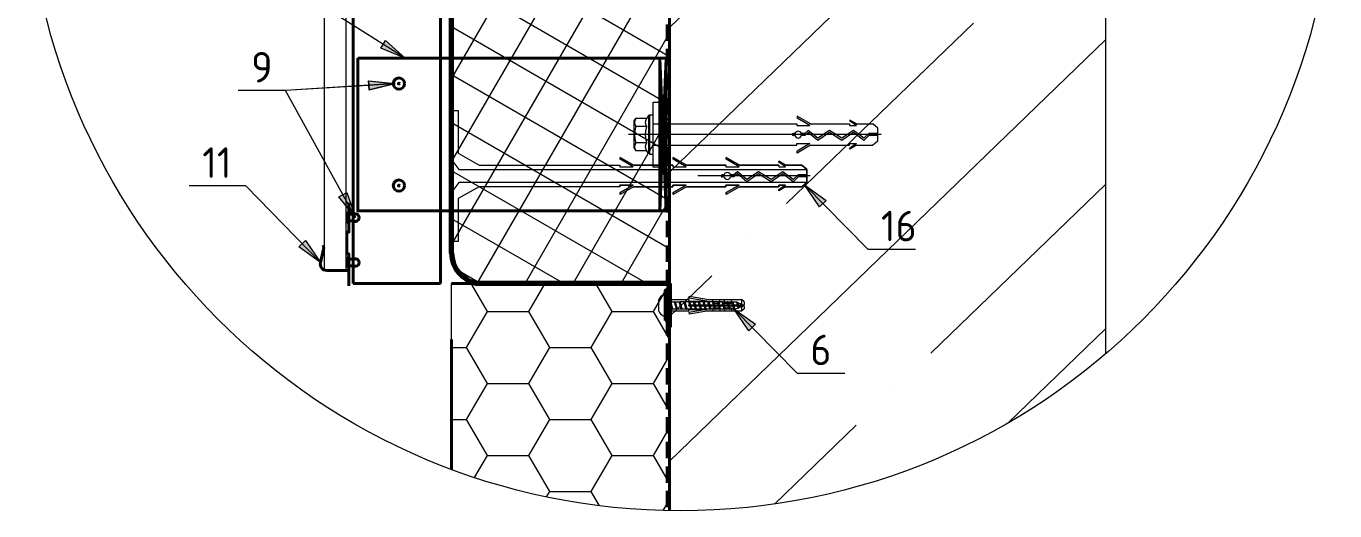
# Model space of a CAD drawing. Header units: millimetres. Extents: x -3689 to 3021565, y -698052 to -604547.
# Drawn here: x 2756339 to 2756939, y -677425 to -677202 of the extents above; entities that cross this region are included whole.
import ezdxf

# ---------------------------------------------------------------- set-up
doc = ezdxf.new("R2010")
doc.units = ezdxf.units.MM
doc.linetypes.add('DASHED2', pattern=[0.375, 0.25, -0.125])
doc.layers.get('0').update_dxf_attribs({"lineweight": 0})
for name, color, linetype, lineweight in [('_PP_Hatch', 9, 'Continuous', 9), ('_PP_Primary Line Continuous', 3, 'Continuous', 40), ('_Выноска', 7, 'Continuous', 15), ('Аннотация', 7, 'Continuous', 20), ('гидроветрозащита', 10, 'Continuous', 70), ('Гидроизоляция монолита', 30, 'DASHED2', 50), ('Стены сечение', 7, 'Continuous', 40), ('Штрих Мин. Вата', 40, 'Continuous', 15)]:
    doc.layers.add(name, color=color, linetype=linetype, lineweight=lineweight)
doc.styles.add('GOST-2.304_Type-B', font='GOST_Common.ttf')

# ---------------------------------------------------------------- blocks, each defined once
blk = doc.blocks.new('шуруп 4х40')
at = {"color": 0}
for p, q in [((-3.23, -2.91), (-3.23, 2.91)), ((-1.13, 5.33), (0, 5.33)), ((0, -5.33), (0, 5.33)), ((0, 1.92), (0.08, 2)), ((0.79, -1.73), (0, 1.1)), ((1.1, -2), (0.08, 2)), ((0.08, 2), (0.39, 1.73)), ((1.36, -1.73), (0.39, 1.73)), ((2.26, 1.73), (0.39, 1.73)), ((2.26, 1.73), (2.52, 2)), ((3.23, -1.73), (2.26, 1.73)), ((3.54, -2), (2.52, 2)), ((2.52, 2), (2.83, 1.73)), ((3.8, -1.73), (2.83, 1.73)), ((2.83, 1.73), (4.66, 1.73)), ((4.66, 1.73), (4.92, 2)), ((5.63, -1.73), (4.66, 1.73)), ((5.94, -2), (4.92, 2)), ((4.92, 2), (5.23, 1.73)), ((6.2, -1.73), (5.23, 1.73)), ((5.23, 1.73), (7.09, 1.73)), ((7.09, 1.73), (7.35, 2)), ((8.06, -1.73), (7.09, 1.73)), ((8.37, -2), (7.35, 2)), ((7.35, 2), (7.66, 1.73)), ((8.63, -1.73), (7.66, 1.73)), ((9.53, 1.73), (7.66, 1.73)), ((9.53, 1.73), (9.78, 2)), ((10.5, -1.73), (9.53, 1.73)), ((10.81, -2), (9.78, 2)), ((9.78, 2), (10.09, 1.73)), ((11.06, -1.73), (10.09, 1.73)), ((11.96, 1.73), (10.09, 1.73)), ((11.96, 1.73), (12.22, 2)), ((12.93, -1.73), (11.96, 1.73)), ((13.24, -2), (12.22, 2)), ((12.22, 2), (12.53, 1.73)), ((13.5, -1.73), (12.53, 1.73)), ((12.53, 1.73), (14.36, 1.73)), ((14.36, 1.73), (14.62, 2)), ((15.33, -1.73), (14.36, 1.73)), ((15.64, -2), (14.62, 2)), ((14.62, 2), (14.93, 1.73)), ((15.9, -1.73), (14.93, 1.73)), ((14.93, 1.73), (16.79, 1.73)), ((16.79, 1.73), (17.05, 2)), ((17.77, -1.73), (16.79, 1.73)), ((18.08, -2), (17.05, 2)), ((17.05, 2), (17.36, 1.73)), ((18.33, -1.73), (17.36, 1.73)), ((19.19, 1.73), (17.36, 1.73)), ((19.19, 1.73), (19.45, 2)), ((20.17, -1.73), (19.19, 1.73)), ((20.48, -2), (19.45, 2)), ((19.45, 2), (19.76, 1.73)), ((20.73, -1.73), (19.76, 1.73)), ((21.63, 1.73), (19.76, 1.73)), ((21.63, 1.73), (21.89, 2)), ((22.6, -1.73), (21.63, 1.73)), ((22.91, -2), (21.89, 2)), ((21.89, 2), (22.2, 1.73)), ((23.17, -1.73), (22.2, 1.73)), ((24.03, 1.73), (22.2, 1.73)), ((24.03, 1.73), (24.29, 2)), ((25, -1.73), (24.03, 1.73)), ((25.31, -2), (24.29, 2)), ((24.29, 2), (24.6, 1.73)), ((25.57, -1.73), (24.6, 1.73)), ((26.46, 1.73), (24.6, 1.73)), ((26.46, 1.73), (26.72, 2)), ((27.43, -1.73), (26.46, 1.73)), ((27.74, -2), (26.72, 2)), ((26.72, 2), (27.03, 1.73)), ((28, -1.73), (27.03, 1.73)), ((28.86, 1.73), (27.03, 1.73)), ((28.86, 1.73), (29.12, 2)), ((29.83, -1.73), (28.86, 1.73)), ((30.14, -2), (29.12, 2)), ((29.12, 2), (29.43, 1.73)), ((30.4, -1.73), (29.43, 1.73)), ((29.43, 1.73), (31.26, 1.73)), ((31.26, 1.73), (31.52, 2)), ((32.23, -1.73), (31.26, 1.73)), ((32.54, -2), (31.52, 2)), ((31.52, 2), (31.83, 1.73)), ((32.8, -1.73), (31.83, 1.73)), ((31.83, 1.73), (33.76, 1.73)), ((33.76, 1.73), (34.02, 2)), ((34.73, -1.73), (33.76, 1.73)), ((35.04, -2), (34.02, 2)), ((34.02, 2), (34.33, 1.73)), ((35.3, -1.73), (34.33, 1.73)), ((34.33, 1.73), (35.67, 1.73)), ((36.25, 1.5), (35.67, 1.73)), ((36.52, 1.68), (36.25, 1.5)), ((36.95, -1.22), (36.25, 1.5)), ((37.25, -1.39), (36.52, 1.68)), ((36.91, 1.24), (36.52, 1.68)), ((37.44, -1.02), (36.91, 1.24)), ((40, 0), (36.91, 1.24)), ((37.44, -1.02), (40, 0)), ((-1.13, -5.33), (0, -5.33)), ((0, -1.73), (0.79, -1.73)), ((0.79, -1.73), (1.1, -2)), ((1.36, -1.73), (1.1, -2)), ((1.36, -1.73), (3.23, -1.73)), ((3.23, -1.73), (3.54, -2)), ((3.8, -1.73), (3.54, -2)), ((3.8, -1.73), (5.63, -1.73)), ((5.63, -1.73), (5.94, -2)), ((6.2, -1.73), (5.94, -2)), ((6.2, -1.73), (8.06, -1.73)), ((8.06, -1.73), (8.37, -2)), ((8.63, -1.73), (8.37, -2)), ((8.63, -1.73), (10.5, -1.73)), ((10.5, -1.73), (10.81, -2)), ((11.06, -1.73), (10.81, -2)), ((11.06, -1.73), (12.93, -1.73)), ((12.93, -1.73), (13.24, -2)), ((13.5, -1.73), (13.24, -2)), ((13.5, -1.73), (15.33, -1.73)), ((15.33, -1.73), (15.64, -2)), ((15.9, -1.73), (15.64, -2)), ((15.9, -1.73), (17.77, -1.73)), ((17.77, -1.73), (18.08, -2)), ((18.33, -1.73), (18.08, -2)), ((18.33, -1.73), (20.17, -1.73)), ((20.17, -1.73), (20.48, -2)), ((20.73, -1.73), (20.48, -2)), ((20.73, -1.73), (22.6, -1.73)), ((22.6, -1.73), (22.91, -2)), ((23.17, -1.73), (22.91, -2)), ((23.17, -1.73), (25, -1.73)), ((25, -1.73), (25.31, -2)), ((25.57, -1.73), (25.31, -2)), ((25.57, -1.73), (27.43, -1.73)), ((27.43, -1.73), (27.74, -2)), ((28, -1.73), (27.74, -2)), ((28, -1.73), (29.83, -1.73)), ((29.83, -1.73), (30.14, -2)), ((30.4, -1.73), (30.14, -2)), ((30.4, -1.73), (32.23, -1.73)), ((32.23, -1.73), (32.54, -2)), ((32.8, -1.73), (32.54, -2)), ((32.8, -1.73), (34.73, -1.73)), ((34.73, -1.73), (35.04, -2)), ((35.3, -1.73), (35.04, -2)), ((35.3, -1.73), (35.67, -1.73)), ((35.67, -1.73), (36.95, -1.22)), ((36.95, -1.22), (37.25, -1.39)), ((37.25, -1.39), (37.44, -1.02))]:
    blk.add_line(p, q, dxfattribs=at)
for centre, start, end in [((1.84, 0.64), 122.32345, 155.86419), ((1.84, -0.64), 204.13581, 237.67655)]:
    blk.add_arc(centre, 5.56, start, end, dxfattribs=at)
blk = doc.blocks.new('дюбель 6х40')
for p, q in [((0, 3), (12, 3)), ((0, -3), (0, 3)), ((11.98, 3.63), (12.13, 4.52)), ((21, 2.11), (11.98, 3.63)), ((12, 3), (12, 2.1)), ((12, 2.1), (21, 2.1)), ((12, 0.3), (40, 0.3)), ((12, -0.3), (12, 0.3)), ((21, 3), (12.13, 4.52)), ((21, 3), (38.61, 3)), ((24.01, 1.2), (24.01, 3)), ((24.01, 1.2), (27.61, 1.2)), ((27.61, 1.2), (27.61, 3)), ((30.01, 1.2), (30.01, 3)), ((30.01, 1.2), (33.61, 1.2)), ((33.61, 1.2), (33.61, 3)), ((38.61, 3), (38.61, 0.3)), ((40, 1.8), (38.61, 3)), ((40, 1.8), (40, 0.3)), ((12, -3), (0, -3)), ((21, -2.11), (11.98, -3.63)), ((11.98, -3.63), (12.13, -4.52)), ((12, -0.3), (40, -0.3)), ((12, -2.1), (21, -2.1)), ((12, -3), (12, -2.1)), ((21, -3), (12.13, -4.52)), ((38.61, -3), (21, -3)), ((24.01, -1.2), (27.61, -1.2)), ((24.01, -1.2), (24.01, -3)), ((27.61, -1.2), (27.61, -3)), ((30.01, -1.2), (33.61, -1.2)), ((30.01, -1.2), (30.01, -3)), ((33.61, -1.2), (33.61, -3)), ((38.61, -0.3), (38.61, -3)), ((40, -1.8), (38.61, -3)), ((40, -0.3), (40, -1.8))]:
    blk.add_line(p, q)
blk = doc.blocks.new('*U669')
at = {"color": 7}
blk.add_blockref('шуруп 4х40', (0, 0), dxfattribs=at)
at = {"color": 4}
blk.add_blockref('дюбель 6х40', (0, 0), dxfattribs=at)

msp = doc.modelspace()

# ---------------------------------------------------------------- hatches: boundary and pattern name
for points in [[(2756512.8505, -677217.1683), (2756501.5692, -677212.563), (2756503.8246, -677208.9823)], [(2756508.1623, -677228.8621), (2756496.342, -677231.8213), (2756496.0428, -677227.6)], [(2756508.2627, -677228.732), (2756496.4509, -677231.7248), (2756496.1396, -677227.5044)], [(2756489.9403, -677290.2024), (2756482.3162, -677280.6971), (2756486.0269, -677278.6628)], [(2756695.8583, -677275.2494), (2756705.7967, -677282.2996), (2756702.786, -677285.2735)], [(2756473.9057, -677310.72), (2756464.0248, -677303.5894), (2756467.0595, -677300.64)], [(2756663.4855, -677331.9988), (2756673.4239, -677339.049), (2756670.4132, -677342.023)]]:
    msp.add_hatch(color=256).paths.add_polyline_path(points, flags=0)

# ---------------------------------------------------------------- linework, layer by layer
for p, q in [((2756512.8505, -677217.1683), (2756466.6868, -677188.0904)), ((2756501.5692, -677212.563), (2756503.8246, -677208.9823)), ((2756512.8505, -677217.1683), (2756501.5692, -677212.563)), ((2756503.8246, -677208.9823), (2756512.8505, -677217.1683)), ((2756457.981, -677231.9078), (2756436.181, -677231.9078)), ((2756508.2627, -677228.732), (2756457.981, -677231.9078)), ((2756508.1623, -677228.8621), (2756457.981, -677231.9078)), ((2756489.9403, -677290.2024), (2756457.981, -677231.9078)), ((2756496.342, -677231.8213), (2756496.0428, -677227.6)), ((2756496.0428, -677227.6), (2756508.1623, -677228.8621)), ((2756496.4509, -677231.7248), (2756496.1396, -677227.5044)), ((2756496.1396, -677227.5044), (2756508.2627, -677228.732)), ((2756508.1623, -677228.8621), (2756496.342, -677231.8213)), ((2756508.2627, -677228.732), (2756496.4509, -677231.7248)), ((2756439.7749, -677275.6027), (2756413.7749, -677275.6027)), ((2756473.9057, -677310.72), (2756439.7749, -677275.6027)), ((2756482.3162, -677280.6971), (2756486.0269, -677278.6628)), ((2756486.0269, -677278.6628), (2756489.9403, -677290.2024)), ((2756695.8583, -677275.2494), (2756724.9112, -677304.661)), ((2756695.8583, -677275.2494), (2756705.7967, -677282.2996)), ((2756702.786, -677285.2735), (2756695.8583, -677275.2494)), ((2756489.9403, -677290.2024), (2756482.3162, -677280.6971)), ((2756705.7967, -677282.2996), (2756702.786, -677285.2735)), ((2756464.0248, -677303.5894), (2756467.0595, -677300.64)), ((2756473.9057, -677310.72), (2756464.0248, -677303.5894)), ((2756467.0595, -677300.64), (2756473.9057, -677310.72)), ((2756724.9112, -677304.661), (2756746.7112, -677304.661)), ((2756663.4855, -677331.9988), (2756692.5384, -677361.4104)), ((2756663.4855, -677331.9988), (2756673.4239, -677339.049)), ((2756670.4132, -677342.023), (2756663.4855, -677331.9988)), ((2756673.4239, -677339.049), (2756670.4132, -677342.023)), ((2756692.5384, -677361.4104), (2756714.3384, -677361.4104))]:
    msp.add_line(p, q)
at = {"color": 9, "ltscale": 5}
for p, q in [((2756624.2821, -677243.4453), (2756623.5958, -677244.7331)), ((2756624.2821, -677243.4453), (2756624.2821, -677260.8913)), ((2756617.8431, -677245.9219), (2756618.5294, -677244.7331)), ((2756617.8431, -677258.4147), (2756617.8431, -677245.9219)), ((2756623.5958, -677244.7331), (2756618.5294, -677244.7331)), ((2756623.5958, -677248.4507), (2756618.5294, -677248.4507)), ((2756623.5958, -677255.8859), (2756618.5294, -677255.8859)), ((2756617.8431, -677258.4147), (2756618.5294, -677259.6035)), ((2756623.5958, -677259.6035), (2756618.5294, -677259.6035)), ((2756624.2821, -677260.8913), (2756623.5958, -677259.6035))]:
    msp.add_line(p, q, dxfattribs=at)
at = {"color": 9}
for p, q in [((2756624.7774, -677243.4453), (2756624.2821, -677243.4453)), ((2756624.7774, -677260.8913), (2756624.2821, -677260.8913))]:
    msp.add_line(p, q, dxfattribs=at)
at = {"color": 9, "ltscale": 3}
msp.add_line((2756624.7774, -677243.4453), (2756624.7774, -677260.8913), dxfattribs=at)
at = {"color": 9, "ltscale": 7}
for p, q in [((2756698.5529, -677247.2548), (2756692.4378, -677243.7242)), ((2756692.4378, -677243.7242), (2756692.4378, -677244.642)), ((2756626.5368, -677247.2548), (2756692.2763, -677247.2548)), ((2756698.3427, -677248.0394), (2756692.4378, -677244.6302)), ((2756698.5529, -677247.2548), (2756716.5372, -677247.2548)), ((2756698.5529, -677247.2548), (2756716.5372, -677247.2548)), ((2756716.5372, -677247.2548), (2756716.5372, -677248.0394)), ((2756716.5372, -677248.0394), (2756719.6755, -677248.0394)), ((2756719.6755, -677247.2548), (2756716.6179, -677245.4895)), ((2756716.6179, -677245.4895), (2756716.6179, -677245.9484)), ((2756719.6755, -677248.0394), (2756716.6179, -677245.9425)), ((2756719.6755, -677247.2548), (2756727.1549, -677247.2548)), ((2756729.5086, -677249.2163), (2756727.1549, -677247.2548)), ((2756729.5086, -677255.1204), (2756729.5086, -677249.2163)), ((2756695.9472, -677252.6391), (2756694.9918, -677252.6391)), ((2756729.5086, -677255.1204), (2756727.1549, -677257.0818)), ((2756729.1164, -677252.6391), (2756729.1164, -677251.7098)), ((2756626.5368, -677257.0818), (2756692.2763, -677257.0818)), ((2756698.3427, -677256.2972), (2756692.4378, -677259.7064)), ((2756698.5529, -677257.0818), (2756692.4378, -677260.6124)), ((2756692.4378, -677260.6124), (2756692.4378, -677259.6946)), ((2756698.5529, -677257.0818), (2756716.5372, -677257.0818)), ((2756716.5372, -677257.0818), (2756716.5372, -677256.2972)), ((2756716.5372, -677256.2972), (2756719.6755, -677256.2972)), ((2756719.6755, -677256.2972), (2756716.6179, -677258.3941)), ((2756719.6755, -677257.0818), (2756716.6179, -677258.8471)), ((2756716.6179, -677258.8471), (2756716.6179, -677258.3882)), ((2756719.6755, -677257.0818), (2756727.1549, -677257.0818)), ((2756617.5312, -677276.1179), (2756635.5155, -677276.1179)), ((2756641.5818, -677275.3334), (2756635.6769, -677278.7426)), ((2756641.7921, -677276.1179), (2756635.6769, -677279.6485)), ((2756635.6769, -677279.6485), (2756635.6769, -677278.7308)), ((2756641.7921, -677276.1179), (2756659.7763, -677276.1179))]:
    msp.add_line(p, q, dxfattribs=at)
at = {"color": 9, "ltscale": 10}
msp.add_line((2756730.9428, -677252.1683), (2756615.1471, -677252.1683), dxfattribs=at)
at = {"color": 1}
for p, q in [((2756663.4472, -677271.5887), (2756662.4918, -677271.5887)), ((2756696.6164, -677271.5887), (2756696.6164, -677270.6594)), ((2756697.0086, -677274.07), (2756697.0086, -677268.1659)), ((2756617.321, -677275.3334), (2756611.4161, -677278.7426)), ((2756617.5312, -677276.1179), (2756611.4161, -677279.6485)), ((2756611.4161, -677279.6485), (2756611.4161, -677278.7308)), ((2756647.0086, -677276.1179), (2756659.7763, -677276.1179)), ((2756665.8427, -677275.3334), (2756659.9378, -677278.7426)), ((2756666.0529, -677276.1179), (2756659.9378, -677279.6485)), ((2756659.9378, -677279.6485), (2756659.9378, -677278.7308)), ((2756666.0529, -677276.1179), (2756684.0372, -677276.1179)), ((2756684.0372, -677276.1179), (2756684.0372, -677275.3334)), ((2756684.0372, -677275.3334), (2756687.1755, -677275.3334)), ((2756687.1755, -677275.3334), (2756684.1179, -677277.4303)), ((2756687.1755, -677276.1179), (2756684.1179, -677277.8832)), ((2756684.1179, -677277.8832), (2756684.1179, -677277.4244)), ((2756687.1755, -677276.1179), (2756694.6549, -677276.1179)), ((2756697.0086, -677274.1565), (2756694.6549, -677276.1179))]:
    msp.add_line(p, q, dxfattribs=at)
at = {"color": 9, "ltscale": 5}
msp.add_lwpolyline([(2756626.5368, -677237.309), (2756629.5086, -677237.309), (2756629.5086, -677267.0277), (2756626.5368, -677267.0277)], close=True, dxfattribs=at)
at = {"color": 9, "ltscale": 7}
msp.add_lwpolyline([(2756624.7774, -677261.0839), (2756626.5368, -677261.0839), (2756626.5368, -677243.2527), (2756624.7774, -677243.2527)], close=True, dxfattribs=at)
for points in [[(2756692.2763, -677247.2548), (2756692.2763, -677248.0394), (2756698.3427, -677248.0394)], [(2756691.4664, -677251.6976), (2756690.644, -677251.6976)], [(2756691.4664, -677252.6391), (2756690.644, -677252.6391)], [(2756729.1164, -677251.7098), (2756725.4378, -677251.7098), (2756723.0963, -677253.8648), (2756718.3743, -677250.24), (2756713.0278, -677253.8648), (2756707.3301, -677250.24), (2756701.9836, -677253.8648), (2756697.5737, -677250.318), (2756695.9472, -677251.6976), (2756694.4601, -677251.6976)], [(2756729.1164, -677252.6391), (2756725.4378, -677252.6391), (2756723.0963, -677254.7941), (2756718.3743, -677251.1693), (2756713.0278, -677254.7941), (2756707.3301, -677251.1693), (2756701.9836, -677254.7941), (2756697.5737, -677251.2473), (2756695.9472, -677252.6391), (2756694.4601, -677252.6391)], [(2756692.2763, -677257.0818), (2756692.2763, -677256.2972), (2756698.3427, -677256.2972)], [(2756617.5312, -677266.1179), (2756635.5155, -677266.1179), (2756617.5312, -677266.1179), (2756611.4161, -677262.5874), (2756611.4161, -677263.5051)], [(2756635.5155, -677266.1179), (2756635.5155, -677266.9025), (2756641.5818, -677266.9025), (2756635.6769, -677263.4933)], [(2756641.7921, -677266.1179), (2756659.7763, -677266.1179), (2756641.7921, -677266.1179), (2756635.6769, -677262.5874), (2756635.6769, -677263.5051)], [(2756635.5155, -677276.1179), (2756635.5155, -677275.3334), (2756641.5818, -677275.3334)]]:
    msp.add_lwpolyline(points, dxfattribs=at)
at = {"color": 1}
for points in [[(2756647.0086, -677266.1179), (2756659.7763, -677266.1179), (2756659.7763, -677266.9025), (2756665.8427, -677266.9025), (2756659.9378, -677263.4933)], [(2756666.0529, -677266.1179), (2756659.9378, -677262.5874), (2756659.9378, -677263.5051)], [(2756684.0372, -677266.1179), (2756666.0529, -677266.1179), (2756684.0372, -677266.1179), (2756684.0372, -677266.9025), (2756687.1755, -677266.9025), (2756684.1179, -677264.8056)], [(2756697.0086, -677268.0794), (2756694.6549, -677266.1179), (2756687.1755, -677266.1179), (2756684.1179, -677264.3527), (2756684.1179, -677264.8115)], [(2756658.9664, -677270.6472), (2756658.144, -677270.6472)], [(2756658.9664, -677271.5887), (2756658.144, -677271.5887)], [(2756611.2546, -677276.1179), (2756611.2546, -677275.3334), (2756617.321, -677275.3334)], [(2756659.7763, -677276.1179), (2756659.7763, -677275.3334), (2756665.8427, -677275.3334)]]:
    msp.add_lwpolyline(points, dxfattribs=at)
at = {"color": 9, "ltscale": 7}
for centre, radius, start, end in [((2756690.644, -677252.1683), 0.4707, 90, 270), ((2756692.9632, -677252.1683), 1.5691, 17.4576031, 162.5423969), ((2756692.9632, -677252.1683), 1.5691, 197.4576031, 342.5423969)]:
    msp.add_arc(centre, radius, start, end, dxfattribs=at)
at = {"color": 1}
for centre, radius, start, end in [((2756658.144, -677271.1179), 0.4707, 90, 270), ((2756660.4632, -677271.1179), 1.5691, 17.4576031, 162.5423969), ((2756660.4632, -677271.1179), 1.5691, 197.4576031, 342.5423969)]:
    msp.add_arc(centre, radius, start, end, dxfattribs=at)
at = {"color": 9, "ltscale": 5}
for points in [[(2756618.5294, -677244.7331), (2756617.4562, -677246.5919), (2756618.5294, -677248.4507)], [(2756618.5294, -677248.4507), (2756617.4562, -677252.1683), (2756618.5294, -677255.8859)], [(2756623.5958, -677248.4507), (2756622.5226, -677246.5919), (2756623.5958, -677244.7331)], [(2756623.5958, -677255.8859), (2756622.5226, -677252.1683), (2756623.5958, -677248.4507)], [(2756618.5294, -677255.8859), (2756617.4562, -677257.7447), (2756618.5294, -677259.6035)], [(2756623.5958, -677259.6035), (2756622.5226, -677257.7447), (2756623.5958, -677255.8859)]]:
    msp.add_rational_spline(points, [1.31624349047, 1.51986706708, 1.31624349047], degree=2, dxfattribs=at)
at = {"layer": '_PP_Hatch', "ltscale": 10}
msp.add_line((2756634.0086, -677056.428), (2756634.0086, -677424.5173), dxfattribs=at)
at = {"layer": '_PP_Hatch', "linetype": 'Continuous', "ltscale": 10}
for p, q in [((2756634.0086, -677269.3302), (2756834.0086, -677076.1924)), ((2756634.0086, -677203.1237), (2756707.1296, -677132.5116)), ((2756687.6494, -677283.7365), (2756773.2958, -677201.0287)), ((2756634.0086, -677401.7433), (2756834.0086, -677208.6055)), ((2756634.0086, -677286.428), (2756634.0086, -677236.428)), ((2756753.8156, -677352.2536), (2756834.0086, -677274.8121)), ((2756670.5201, -677300.278), (2756670.5201, -677300.278)), ((2756634.0086, -677335.5368), (2756653.3909, -677316.8196)), ((2756789.2772, -677384.2153), (2756834.0086, -677341.0186)), ((2756736.6864, -677368.7951), (2756736.6864, -677368.7951)), ((2756682.1725, -677421.4386), (2756719.5571, -677385.3367))]:
    msp.add_line(p, q, dxfattribs=at)
at = {"layer": '_PP_Primary Line Continuous', "color": 217, "true_color": 0x93278f}
for p, q in [((2756489.0086, -677320.428), (2756489.0086, -677007.428)), ((2756529.0086, -677007.428), (2756529.0086, -677320.428)), ((2756529.0086, -677320.428), (2756489.0086, -677320.428))]:
    msp.add_line(p, q, dxfattribs=at)
at = {"layer": '_PP_Primary Line Continuous', "ltscale": 10}
for p, q in [((2756534.0086, -677056.428), (2756534.0086, -677306.428)), ((2756634.0086, -677056.428), (2756634.0086, -677424.5173)), ((2756545.9494, -677320.428), (2756634.0086, -677320.428))]:
    msp.add_line(p, q, dxfattribs=at)
at = {"layer": '_PP_Primary Line Continuous'}
msp.add_line((2756634.0086, -677320.428), (2756534.0086, -677320.428), dxfattribs=at)
at = {"layer": '_PP_Primary Line Continuous', "color": 159, "true_color": 0x22346e}
msp.add_lwpolyline([(2756491.0643, -677217.1683), (2756632.5086, -677217.1683), (2756632.5086, -677287.1683), (2756491.0643, -677287.1683)], close=True, dxfattribs=at)
msp.add_lwpolyline([(2756632.5086, -677287.1683), (2756629.5086, -677287.1683), (2756629.5086, -677217.1683), (2756632.5086, -677217.1683), (2756629.5086, -677287.1683), (2756632.5086, -677287.1683), (2756629.5086, -677217.1683)], dxfattribs=at)
at = {"layer": '_PP_Primary Line Continuous', "color": 6}
msp.add_lwpolyline([(2756487.0086, -677283.428), (2756487.0086, -677296.8377), (2756486.0086, -677296.8377), (2756486.0086, -677306.8377), (2756487.0086, -677306.8377), (2756487.0086, -677321.428)], dxfattribs=at)
at = {"layer": '_PP_Primary Line Continuous', "color": 116, "true_color": 0x136734}
for points in [[(2756486.7551, -677287.7024), (2756487.0086, -677287.7024), (2756487.0086, -677288.7024), (2756489.0118, -677288.7024, -1.79508785), (2756489.0118, -677291.7024), (2756487.0086, -677291.7024), (2756487.0086, -677292.7024), (2756486.7551, -677292.7024, -0.29532048)], [(2756486.7551, -677308.2866), (2756487.0086, -677308.2866), (2756487.0086, -677309.2866), (2756489.0118, -677309.2866, -1.79508785), (2756489.0118, -677312.2866), (2756487.0086, -677312.2866), (2756487.0086, -677313.2866), (2756486.7551, -677313.2866, -0.29532048)]]:
    msp.add_lwpolyline(points, format="xyb", close=True, dxfattribs=at)
at = {"layer": '_PP_Primary Line Continuous', "color": 6}
msp.add_lwpolyline([(2756487.0086, -677321.428), (2756487.0086, -677315.428, 0.41421356), (2756486.0086, -677314.428), (2756476.8209, -677314.428, -0.48584714), (2756473.9057, -677310.72), (2756475.3939, -677304.5923, 0.14428134), (2756475.3392, -677303.4629), (2756475.1343, -677302.8741)], format="xyb", dxfattribs=at)
at = {"layer": '_PP_Primary Line Continuous', "color": 116, "true_color": 0x136734}
for points in [[(2756632.0086, -677337.428), (2756634.0086, -677337.428), (2756634.0086, -677323.428), (2756632.0086, -677323.428), (2756632.0086, -677337.428)], [(2756632.0086, -677323.428), (2756634.0086, -677337.428), (2756634.0086, -677323.428), (2756632.0086, -677337.428)]]:
    msp.add_lwpolyline(points, dxfattribs=at)
at = {"layer": '_PP_Primary Line Continuous', "color": 7}
for centre, radius in [((2756509.9192, -677228.808), 2.6067), ((2756509.9192, -677228.808), 0.2098), ((2756509.9192, -677275.5287), 2.6067), ((2756509.9192, -677275.5287), 0.2098)]:
    msp.add_circle(centre, radius, dxfattribs=at)
at = {"layer": '_PP_Primary Line Continuous', "ltscale": 10}
msp.add_arc((2756548.6518, -677306.0309), 14.6486, 181.5534899, 259.3691275, dxfattribs=at)
at = {"layer": '_Выноска'}
msp.add_circle((2756639.0153, -677124.559), 300, dxfattribs=at)
at = {"layer": 'Аннотация', "color": 7}
for p, q in [((2756475.716, -677013.9151), (2756475.716, -677313.9151)), ((2756485.716, -677313.9151), (2756485.716, -677013.9151)), ((2756534.0086, -677306.428), (2756534.0086, -677016.428)), ((2756634.0086, -677320.428), (2756634.0086, -677056.428)), ((2756834.0086, -677352.545), (2756834.0086, -677056.428)), ((2756698.4428, -677271.1179), (2756647.0086, -677271.1179)), ((2756475.716, -677313.9151), (2756485.716, -677313.9151)), ((2756534.0086, -677405.5815), (2756534.0086, -677320.428)), ((2756534.0086, -677320.428), (2756634.0086, -677320.428)), ((2756634.0086, -677320.428), (2756634.0086, -677424.5173))]:
    msp.add_line(p, q, dxfattribs=at)
for points in [[(2756611.4161, -677263.5051), (2756611.4161, -677262.5874), (2756617.5312, -677266.1179), (2756635.5155, -677266.1179), (2756635.5155, -677266.9025), (2756641.5818, -677266.9025), (2756635.6769, -677263.4933), (2756635.6769, -677262.5874), (2756641.7921, -677266.1179), (2756659.7763, -677266.1179), (2756659.7763, -677266.9025), (2756665.8427, -677266.9025), (2756659.9378, -677263.4933), (2756659.9378, -677262.5874), (2756666.0529, -677266.1179), (2756684.0372, -677266.1179), (2756684.0372, -677266.9025), (2756687.1755, -677266.9025), (2756684.1179, -677264.8115), (2756684.1179, -677264.3527), (2756687.1755, -677266.1179), (2756694.6549, -677266.1179), (2756696.9434, -677268.1179), (2756696.948, -677274.1179), (2756694.6549, -677276.1179), (2756687.1755, -677276.1179), (2756684.1179, -677277.8832), (2756684.1179, -677277.4244), (2756687.1755, -677275.3334), (2756684.0372, -677275.3334), (2756684.0372, -677276.1179), (2756666.0529, -677276.1179), (2756659.9378, -677279.6485), (2756659.9378, -677278.7426), (2756665.8427, -677275.3334), (2756659.7763, -677275.3334), (2756659.7763, -677276.1179), (2756641.7921, -677276.1179), (2756635.6769, -677279.6485), (2756635.6769, -677278.7308), (2756641.5818, -677275.3334), (2756635.5155, -677275.3334), (2756635.5155, -677276.1179), (2756617.5312, -677276.1179), (2756611.4161, -677279.6485), (2756611.4161, -677278.7308), (2756617.321, -677275.3334), (2756611.2546, -677275.3334), (2756611.2546, -677276.1179), (2756546.7233, -677276.1179), (2756537.0086, -677281.4977), (2756537.0086, -677301.1179), (2756534.0086, -677301.1179), (2756534.0086, -677241.1179), (2756537.0086, -677241.1179), (2756537.0086, -677260.7382), (2756546.7233, -677266.1179), (2756611.2546, -677266.1179), (2756611.2546, -677266.9025), (2756617.321, -677266.9025), (2756611.4161, -677263.4933)], [(2756696.948, -677274.1179), (2756537.4358, -677274.1179), (2756534.6484, -677277.7685), (2756534.6484, -677277.7685), (2756534.0086, -677277.7685), (2756534.0086, -677264.4674), (2756534.6484, -677264.4674), (2756534.6484, -677264.4674), (2756537.4358, -677268.1179), (2756696.9434, -677268.1179)], [(2756696.6164, -677270.6594), (2756692.9378, -677270.6594), (2756690.5963, -677272.8144), (2756685.8743, -677269.1896), (2756680.5278, -677272.8144), (2756674.8301, -677269.1896), (2756669.4836, -677272.8144), (2756665.0737, -677269.2676), (2756663.4472, -677270.6472), (2756661.9601, -677270.6472)], [(2756696.6164, -677271.5887), (2756692.9378, -677271.5887), (2756690.5963, -677273.7437), (2756685.8743, -677270.1189), (2756680.5278, -677273.7437), (2756674.8301, -677270.1189), (2756669.4836, -677273.7437), (2756665.0737, -677270.1969), (2756663.4472, -677271.5887), (2756661.9601, -677271.5887)]]:
    msp.add_lwpolyline(points, dxfattribs=at)
msp.add_arc((2756548.6518, -677306.0309), 14.6486, 181.5534899, 259.3691275, dxfattribs=at)
at = {"layer": 'гидроветрозащита'}
for p, q in [((2756534.0086, -677306.428), (2756534.0086, -677016.428)), ((2756634.0086, -677320.428), (2756545.9494, -677320.428)), ((2756634.0086, -677320.428), (2756545.9494, -677320.428)), ((2756634.0086, -677340.428), (2756634.0086, -677320.428)), ((2756634.0086, -677340.428), (2756634.0086, -677320.428))]:
    msp.add_line(p, q, dxfattribs=at)
msp.add_arc((2756548.6518, -677306.0309), 14.6486, 181.5534899, 259.3691275, dxfattribs=at)
at = {"layer": 'Гидроизоляция монолита', "ltscale": 30}
msp.add_line((2756633.0086, -677055.428), (2756633.0086, -677424.4989), dxfattribs=at)
at = {"layer": 'Стены сечение', "ltscale": 100}
msp.add_line((2756534.0086, -677405.5815), (2756534.0086, -677346.0343), dxfattribs=at)
at = {"layer": 'Штрих Мин. Вата', "linetype": 'Continuous'}
for p, q in [((2756534.0086, -677226.5517), (2756632.2296, -677056.428)), ((2756534.0086, -677264.6517), (2756634.0086, -677091.4466)), ((2756534.0086, -677302.7517), (2756634.0086, -677129.5466)), ((2756634.0086, -677216.4665), (2756534.0086, -677158.7315)), ((2756545.8152, -677320.4022), (2756634.0086, -677167.6466)), ((2756634.0086, -677238.4636), (2756534.0086, -677180.7286)), ((2756634.0086, -677260.4606), (2756534.0086, -677202.7256)), ((2756567.7973, -677320.428), (2756634.0086, -677205.7466)), ((2756634.0086, -677282.4577), (2756534.0086, -677224.7226)), ((2756589.7944, -677320.428), (2756634.0086, -677243.8466)), ((2756634.0086, -677304.4547), (2756534.0086, -677246.7197)), ((2756623.5752, -677320.428), (2756534.0086, -677268.7167)), ((2756611.7914, -677320.428), (2756634.0086, -677281.9466)), ((2756585.4752, -677320.428), (2756534.0086, -677290.7138)), ((2756547.3752, -677320.428), (2756536.433, -677314.1105)), ((2756550.4706, -677333.2139), (2756543.0887, -677320.428)), ((2756569.5207, -677333.2137), (2756576.9026, -677320.428)), ((2756607.6206, -677333.2139), (2756600.2387, -677320.428)), ((2756626.6707, -677333.2137), (2756634.0086, -677320.5041)), ((2756633.7884, -677320.428), (2756634.0086, -677320.0466)), ((2756540.9457, -677349.7115), (2756550.4707, -677333.2137)), ((2756550.4708, -677333.2139), (2756569.5208, -677333.2139)), ((2756579.0456, -677349.7116), (2756569.5206, -677333.2139)), ((2756598.0957, -677349.7115), (2756607.6207, -677333.2137)), ((2756607.6208, -677333.2139), (2756626.6708, -677333.2139)), ((2756634.0086, -677345.9237), (2756626.6706, -677333.2139)), ((2756534.0086, -677349.7117), (2756540.9458, -677349.7117)), ((2756550.4706, -677366.2094), (2756540.9456, -677349.7116)), ((2756569.5207, -677366.2093), (2756579.0457, -677349.7115)), ((2756579.0458, -677349.7117), (2756598.0958, -677349.7117)), ((2756607.6206, -677366.2094), (2756598.0956, -677349.7116)), ((2756626.6707, -677366.2093), (2756634.0086, -677353.4997)), ((2756540.9457, -677382.7071), (2756550.4707, -677366.2093)), ((2756550.4708, -677366.2095), (2756569.5208, -677366.2095)), ((2756579.0456, -677382.7072), (2756569.5206, -677366.2094)), ((2756598.0957, -677382.7071), (2756607.6207, -677366.2093)), ((2756607.6208, -677366.2095), (2756626.6708, -677366.2095)), ((2756634.0086, -677378.9192), (2756626.6706, -677366.2094)), ((2756534.0086, -677382.7073), (2756540.9458, -677382.7073)), ((2756550.4706, -677399.205), (2756540.9456, -677382.7072)), ((2756569.5207, -677399.2049), (2756579.0457, -677382.7071)), ((2756579.0458, -677382.7073), (2756598.0958, -677382.7073)), ((2756607.6206, -677399.205), (2756598.0956, -677382.7072)), ((2756626.6707, -677399.2049), (2756634.0086, -677386.4953)), ((2756544.6284, -677409.3241), (2756550.4707, -677399.2049)), ((2756550.4708, -677399.205), (2756569.5208, -677399.205)), ((2756579.0456, -677415.7028), (2756569.5206, -677399.205)), ((2756598.0957, -677415.7027), (2756607.6207, -677399.2049)), ((2756607.6208, -677399.205), (2756626.6708, -677399.205)), ((2756634.0086, -677411.9148), (2756626.6706, -677399.205)), ((2756577.6007, -677418.2055), (2756579.0457, -677415.7027)), ((2756579.0458, -677415.7028), (2756598.0958, -677415.7028)), ((2756601.8764, -677422.2513), (2756598.0956, -677415.7028)), ((2756631.1422, -677424.4557), (2756634.0086, -677419.4908))]:
    msp.add_line(p, q, dxfattribs=at)

# ---------------------------------------------------------------- block references
at = {"layer": 'Аннотация', "color": 7, "xscale": 0.906249999999818, "yscale": 0.906249999999818, "zscale": 0.906249999999818}
msp.add_blockref('*U669', (2756632.0086, -677330.428), dxfattribs=at)

# ---------------------------------------------------------------- texts
at = {"style": 'GOST-2.304_Type-B'}
for s, p in [('9', (2756442.181, -677228.3078)), ('11', (2756419.7749, -677272.0027)), ('16', (2756730.9112, -677301.061)), ('6', (2756698.5384, -677357.8104))]:
    msp.add_text(s, height=14, dxfattribs=at).set_placement(p)

doc.saveas('drawing.dxf')
